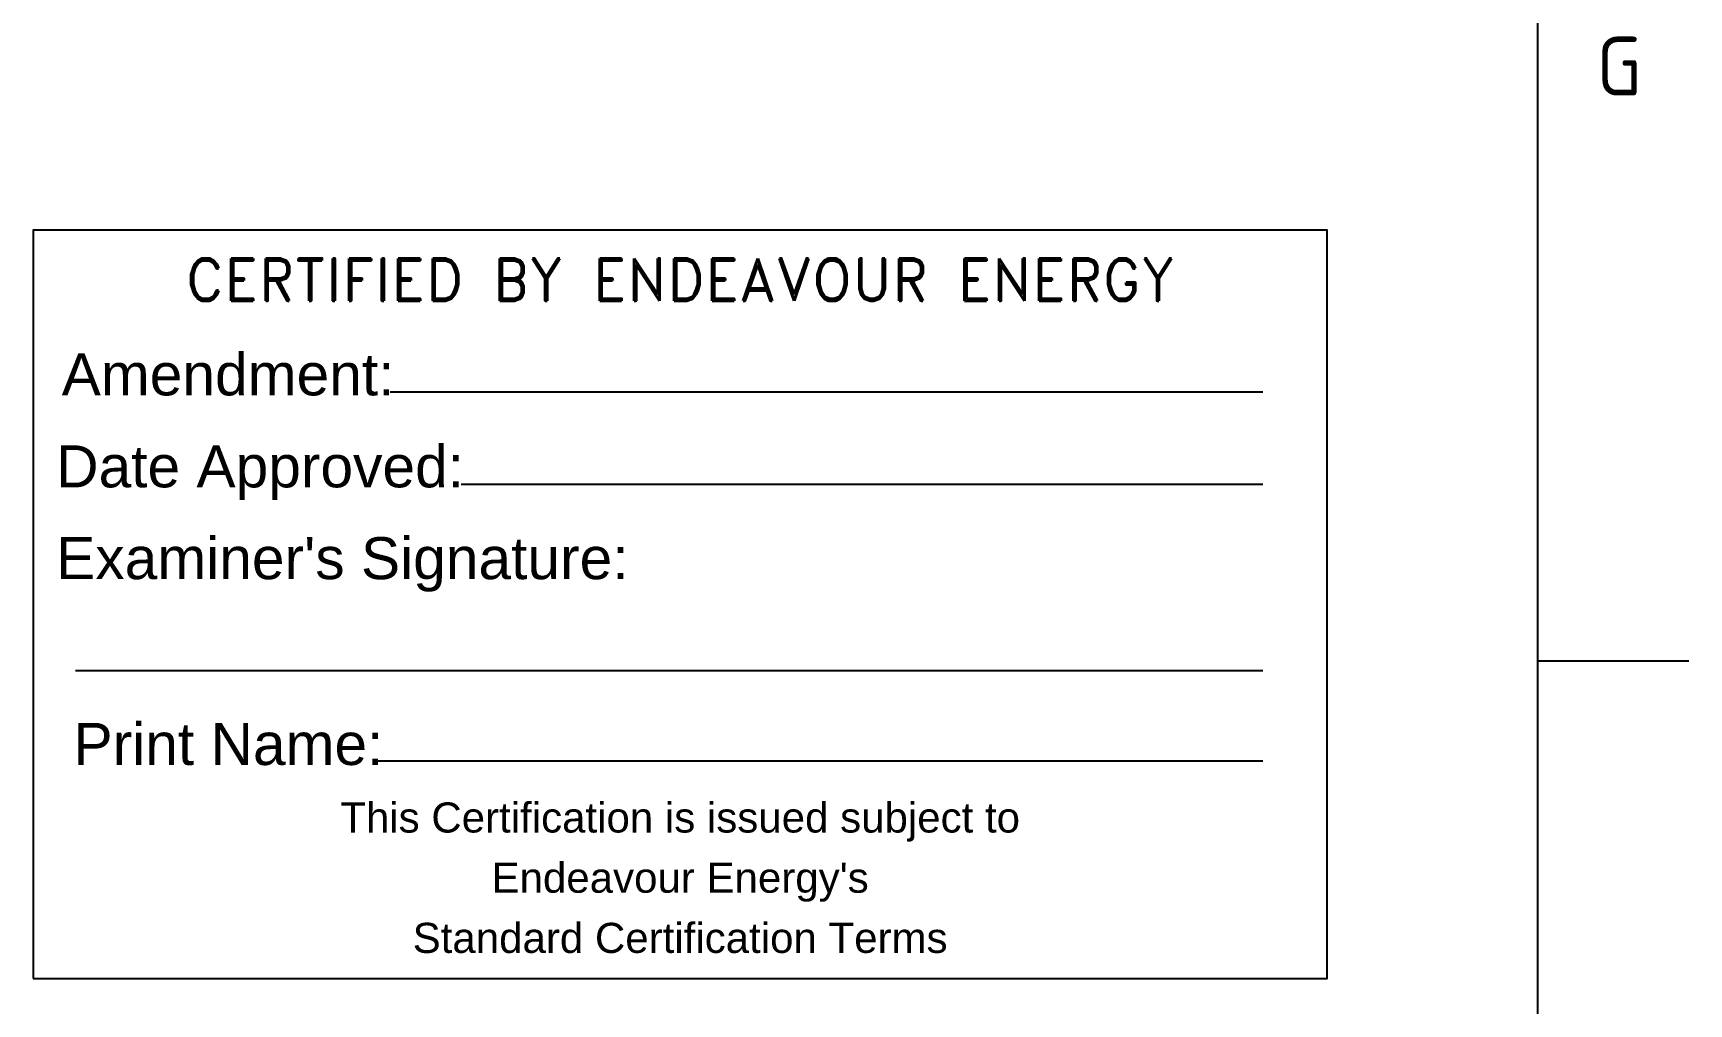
# Paper-space layout 's2 of 2' of a CAD drawing. Header units: metres. Extents: x -1806 to 17358, y -2633 to 1911.
# Drawn here: x 747 to 845.5, y 54.3 to 112 of the extents above; entities that cross this region are included whole.
import ezdxf
from ezdxf.enums import TextEntityAlignment as Align

# ---------------------------------------------------------------- set-up
doc = ezdxf.new("R2010")
doc.units = ezdxf.units.M
doc.layers.get('0').update_dxf_attribs({"color": 6})
doc.layers.add('Notes', color=7, linetype='Continuous')
doc.styles.add('Elec', font='romand__.ttf')
doc.styles.add('iecISOCP', font='isocp.shx')
doc.styles.get("Standard").update_dxf_attribs({"font": 'arial.ttf'})

# ---------------------------------------------------------------- blocks, each defined once
blk = doc.blocks.new('A1_FRAME_TITLE')
at = {"layer": 'Notes', "color": 3, "linetype": 'Continuous'}
blk.add_line((844.882, 5.973), (844.882, 574.394), dxfattribs=at)
at = {"layer": 'Notes', "linetype": 'Continuous'}
blk.add_line((844.882, 77.933), (853.867, 77.933), dxfattribs=at)
blk.add_attdef('DRAFT_NUM', (9.354, 23.294), '', height=2.5, rotation=90)
at = {"layer": 'Notes', "color": 7, "style": 'iecISOCP'}
blk.add_text('G', height=3.5, dxfattribs=at).set_placement((848.386, 111.563))
at = {"layer": 'Notes', "color": 7, "style": 'iecISOCP', "flags": 8}
blk.add_attdef('VERSION_NO', text='', height=2.5, rotation=90, dxfattribs=at).set_placement((302.037, 43.812), align=Align.MIDDLE_CENTER)
at = {"layer": 'Notes', "color": 7, "style": 'iecISOCP'}
for tag, p in [('CAP_NO', (513.188, 43.457)), ('IE_NUM', (513.05, 37.81)), ('REF_No_1', (335.241, 32.31)), ('REF_1', (362.523, 32.31)), ('HV_SWITCH', (513.463, 32.163)), ('GEN_WO', (441.708, 31.763)), ('REF_No_2', (335.241, 26.31)), ('REF_2', (362.523, 26.31)), ('OH_WO', (441.708, 25.812)), ('UBD_REF', (513.05, 25.828)), ('REF_No_3', (335.241, 20.31)), ('REF_3', (362.523, 20.31)), ('UG_WO', (441.708, 20.052)), ('GIS_MAP_No', (513.05, 20.043)), ('REF_No_4', (335.241, 14.31)), ('REF_4', (362.523, 14.31)), ('SUB_WO', (441.708, 13.812)), ('HV_OP_DIAG', (513.326, 14.199)), ('LGA', (512.945, 7.777))]:
    blk.add_attdef(tag, p, '', height=2.5, dxfattribs=at)
at = {"layer": 'Notes', "style": 'iecISOCP'}
for tag, p in [('T1', (684.374, 39.465)), ('T2', (684.374, 34.346)), ('T3', (684.374, 28.92)), ('T4', (684.374, 23.657)), ('T5', (684.374, 18.231)), ('T6', (684.374, 12.969))]:
    blk.add_attdef(tag, text='', height=3.5, dxfattribs=at).set_placement(p, align=Align.CENTER)
at = {"layer": 'Notes', "color": 7, "style": 'iecISOCP'}
for tag, p in [('scale', (567.756, 33.269)), ('DRAWN', (567.756, 24.931)), ('DATE', (567.756, 16.88)), ('CHD', (567.756, 8.372)), ('DESIGN', (605.617, 9.155))]:
    blk.add_attdef(tag, text='', height=2.5, dxfattribs=at).set_placement(p, align=Align.CENTER)
at = {"layer": 'Notes', "color": 4, "style": 'iecISOCP'}
blk.add_attdef('NUM', text='', height=7, dxfattribs=at).set_placement((812.882, 20.118), align=Align.MIDDLE_CENTER)
at = {"layer": 'Notes', "color": 1, "style": 'iecISOCP'}
blk.add_attdef('REV', text='', height=5, dxfattribs=at).set_placement((840.569, 17.095), align=Align.CENTER)
at = {"layer": 'Notes', "color": 7, "style": 'iecISOCP'}
for tag, p in [('NS', (811.227, 8.119)), ('SHTS', (825.927, 8.119))]:
    blk.add_attdef(tag, text='', height=2.5, dxfattribs=at).set_placement(p, align=Align.MIDDLE)
at = {"layer": 'Notes', "style": 'iecISOCP'}
blk.add_attdef('ExportID', (-11.467, 2.39), '', height=2.5, dxfattribs=at)
at = {"layer": 'Notes', "style": 'iecISOCP', "flags": 1}
for tag, p in [('ProjectType', (-6.374, -26.797)), ('ProjectNumber', (3.011, -26.818)), ('DrawingNumber', (14.965, -26.803)), ('ProjectDescription', (27.015, -26.825)), ('ExportDate', (39.735, -26.789)), ('ExportUserName', (48.606, -26.8)), ('DesignerCompanyName', (60.935, -26.793)), ('ExportAreaOfInterest', (76.551, -26.813)), ('GIS_SUCCESS', (91.448, -26.78)), ('CAD_SUCCESS', (101.24, -26.783)), ('DEPOTCODE', (111.557, -26.877)), ('ExportCategories', (119.534, -26.797)), ('Comments', (133.836, -26.883))]:
    blk.add_attdef(tag, p, '', height=1, dxfattribs=at)
blk = doc.blocks.new('NOTE_CERTIFIED-BY-IE')
at = {"color": 7, "linetype": 'Continuous', "lineweight": -3}
for p, q in [((21.245, 34.901), (73.15, 34.901)), ((25.457, 29.406), (73.15, 29.406)), ((2.512, 18.321), (73.15, 18.321)), ((20.448, 12.956), (73.15, 12.956))]:
    blk.add_line(p, q, dxfattribs=at)
blk.add_lwpolyline([(0, 0), (76.979, 0), (76.979, 44.518), (0, 44.518)], close=True)
at = {"color": 7, "lineweight": -3, "style": 'Elec'}
blk.add_text('CERTIFIED BY ENDEAVOUR ENERGY', height=2.52, dxfattribs=at).set_placement((38.515, 41.582), align=Align.MIDDLE_CENTER)
at = {"color": 7, "lineweight": -3}
for s, p in [('Amendment:', (1.7, 35.94)), ('Date Approved:', (1.371, 30.469)), ("Examiner's Signature:", (1.371, 25.008))]:
    blk.add_text(s, height=2.5, dxfattribs=at).set_placement(p, align=Align.MIDDLE_LEFT)
blk.add_text('Print Name:', height=2.5, dxfattribs=at).set_placement((2.404, 11.954), align=Align.BOTTOM_LEFT)
at = {"color": 7, "lineweight": -3, "insert": (38.491, 5.987), "char_height": 1.79, "attachment_point": 5, "line_spacing_factor": 1.2}
blk.add_mtext("This Certification is issued subject to \\PEndeavour Energy's \\PStandard Certification Terms", dxfattribs=at)
at = {"color": 7, "lineweight": -3, "flags": 4}
for tag, p in [('AMENDMENT', (21.245, 34.901)), ('DATE_APPROVED', (25.457, 29.406)), ('PRINT_NAME', (20.448, 12.956))]:
    blk.add_attdef(tag, p, '', height=2.5, dxfattribs=at)

psp = doc.layouts.new('s2 of 2')

# ---------------------------------------------------------------- block references
at = {"layer": 'Notes'}
for name, p in [('A1_FRAME_TITLE', (-8.39, -3.257)), ('NOTE_CERTIFIED-BY-IE', (746.976, 55.778))]:
    psp.add_blockref(name, p, dxfattribs=at)

doc.saveas('drawing.dxf')
